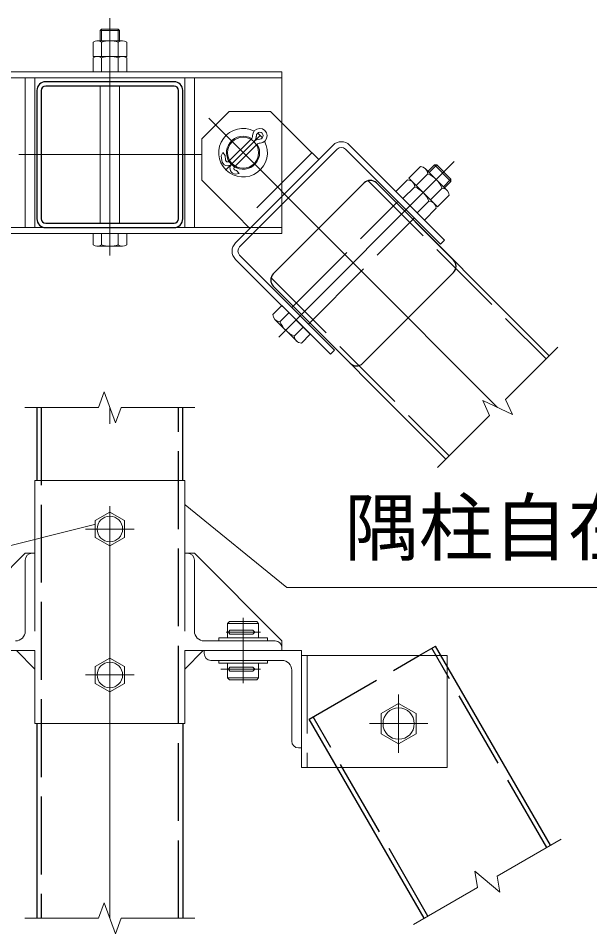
# Model space of a CAD drawing. Units: millimetres, scale not verified. Extents: x -14699 to 14701, y -10394 to 10396.
# Drawn here: x -2804 to -1041, y -8163 to -5341 of the extents above; entities that cross this region are included whole.
import ezdxf
from ezdxf.enums import TextEntityAlignment as Align

# ---------------------------------------------------------------- set-up
doc = ezdxf.new("R2010")
doc.units = ezdxf.units.MM
doc.header["$LTSCALE"] = 40
doc.linetypes.add('DASHED', pattern=[7.5, 6, -1.5])
doc.linetypes.add('USER1', pattern=[50.8, 31.75, -6.35, 6.35, -6.35])
for name, color, linetype, lineweight in [('0-1_D-STR1', 1, 'Continuous', 25), ('0-2_D-BMK', 2, 'USER1', 13), ('0-3_D-STR3', 3, 'Continuous', 13), ('0-5_D-STR-DIM', 7, 'Continuous', 13), ('0-8_D-STR-TXT', 7, 'Continuous', 13)]:
    doc.layers.add(name, color=color, linetype=linetype, lineweight=lineweight)
doc.styles.add('ＭＳ ゴシック', font='')
doc.styles.get('ＭＳ ゴシック').set_extended_font_data('MS Gothic')

msp = doc.modelspace()

# ---------------------------------------------------------------- linework, layer by layer
at = {"layer": '0-1_D-STR1'}
for p, q in [((-2323.33, -5536.24), (-2719.33, -5536.24)), ((-2323.33, -5549.74), (-2719.33, -5549.74)), ((-2746.33, -5563.24), (-2746.33, -5959.24)), ((-2732.83, -5563.24), (-2732.83, -5959.24)), ((-2309.83, -5959.24), (-2309.83, -5563.24)), ((-2296.33, -5959.24), (-2296.33, -5563.24)), ((-1736.98, -5848.58), (-2016.99, -6128.59)), ((-1461.21, -6086.16), (-1698.79, -5848.58)), ((-1698.79, -5848.58), (-1166.06, -6381.31)), ((-2719.33, -5972.74), (-2323.33, -5972.74)), ((-2719.33, -5986.24), (-2323.33, -5986.24)), ((-1741.22, -6404.36), (-1461.21, -6124.35)), ((-2016.99, -6166.77), (-1779.4, -6404.36)), ((-2016.99, -6166.77), (-1484.26, -6699.51)), ((-2746.33, -6540.29), (-2746.33, -6765.29)), ((-2296.33, -6765.29), (-2296.33, -6540.29)), ((-1566.6, -7305.29), (-1516.32, -7276.27)), ((-1161.82, -7890.29), (-1516.32, -7276.27)), ((-1551.53, -8115.29), (-1906.04, -7501.27)), ((-2746.33, -7515.29), (-2746.33, -8115.29)), ((-2296.33, -7515.29), (-2296.33, -8115.29))]:
    msp.add_line(p, q, dxfattribs=at)
at = {"layer": '0-1_D-STR1', "linetype": 'DASHED'}
for p, q in [((-1724.87, -5841.59), (-1175.61, -6390.86)), ((-2023.98, -6140.69), (-1474.71, -6689.96)), ((-2732.83, -6540.29), (-2732.83, -8115.29)), ((-2309.83, -8115.29), (-2309.83, -6540.29)), ((-1906.04, -7501.27), (-1566.6, -7305.29)), ((-1173.51, -7897.04), (-1528.02, -7283.02)), ((-1539.84, -8108.54), (-1894.34, -7494.52))]:
    msp.add_line(p, q, dxfattribs=at)
at = {"layer": '0-1_D-STR1'}
for centre, radius, start, end in [((-2719.33, -5563.24), 27, 90, 180), ((-2719.33, -5563.24), 13.5, 90, 180), ((-2323.33, -5563.24), 27, 0, 90), ((-2323.33, -5563.24), 13.5, 0, 90), ((-1717.89, -5867.67), 27, 45, 135), ((-2719.33, -5959.24), 27, 180, 270), ((-2719.33, -5959.24), 13.5, 180, 270), ((-2323.33, -5959.24), 13.5, 270, 0), ((-2323.33, -5959.24), 27, 270, 0), ((-1480.3, -6105.26), 27, 315, 45), ((-1997.9, -6147.68), 27, 135, 225), ((-1760.31, -6385.27), 27, 225, 315)]:
    msp.add_arc(centre, radius, start, end, dxfattribs=at)
at = {"layer": '0-2_D-BMK'}
for p, q in [((-2521.33, -6072.41), (-2521.33, -5340.91)), ((-2216.4, -5649.17), (-1325.16, -6540.41)), ((-2058.28, -5703.19), (-2162.38, -5807.29)), ((-2058.37, -5703.28), (-2162.29, -5807.2)), ((-2802.58, -5761.24), (-2240.08, -5761.24)), ((-1999.68, -6323.41), (-1458.85, -5782.59)), ((-2521.33, -8115.29), (-2521.33, -6540.29)), ((-2446.33, -6915.29), (-2596.33, -6915.29)), ((-2110.33, -7189.06), (-2110.33, -7390.44)), ((-2162.13, -7233.29), (-2056.27, -7233.29)), ((-2446.33, -7365.29), (-2596.33, -7365.29)), ((-2178.87, -7347.29), (-2056.27, -7347.29)), ((-1630.33, -7425.29), (-1630.33, -7605.29)), ((-1720.33, -7515.29), (-1540.33, -7515.29))]:
    msp.add_line(p, q, dxfattribs=at)
at = {"layer": '0-3_D-STR3'}
for p, q in [((-2551.33, -5378.3), (-2547.27, -5374.24)), ((-2551.33, -5410.24), (-2551.33, -5378.3)), ((-2551.33, -5378.3), (-2491.33, -5378.3)), ((-2547.27, -5374.24), (-2495.39, -5374.24)), ((-2547.27, -5410.24), (-2547.27, -5374.24)), ((-2495.39, -5410.24), (-2495.39, -5374.24)), ((-2491.33, -5378.3), (-2495.39, -5374.24)), ((-2491.33, -5410.24), (-2491.33, -5378.3)), ((-2573.23, -5458.24), (-2573.23, -5414.44)), ((-2561.02, -5410.24), (-2482.39, -5410.24)), ((-2547.28, -5458.24), (-2547.28, -5414.44)), ((-2495.38, -5458.24), (-2495.38, -5414.44)), ((-2469.43, -5414.44), (-2469.43, -5458.24)), ((-2573.23, -5458.24), (-2469.43, -5458.24)), ((-2573.23, -5506.24), (-2573.23, -5462.44)), ((-2561.02, -5458.24), (-2482.39, -5458.24)), ((-2547.28, -5506.24), (-2547.28, -5462.44)), ((-2495.38, -5506.24), (-2495.38, -5462.44)), ((-2469.43, -5462.44), (-2469.43, -5506.24)), ((-3052.33, -5506.24), (-1990.33, -5506.24)), ((-3052.33, -5524.24), (-1990.33, -5524.24)), ((-2782.33, -5524.24), (-2782.33, -5986.24)), ((-2752.33, -5524.24), (-2752.33, -5986.24)), ((-2573.23, -5506.24), (-2469.43, -5506.24)), ((-2290.33, -5524.24), (-2290.33, -5986.24)), ((-2260.33, -5524.24), (-2260.33, -5986.24)), ((-1990.33, -5506.24), (-1990.33, -6004.24)), ((-2551.33, -5972.74), (-2551.33, -5549.74)), ((-2491.33, -5972.74), (-2491.33, -5549.74)), ((-1832.44, -5731.9), (-2133.66, -6033.13)), ((-1819.71, -5744.63), (-2120.94, -6045.86)), ((-1919.41, -5734.03), (-1876.98, -5776.45)), ((-1794.25, -5744.63), (-1501.51, -6037.37)), ((-1781.52, -5731.9), (-1488.78, -6024.65)), ((-2177.69, -5765.21), (-2175.98, -5779.67)), ((-2165.77, -5763.8), (-2164.07, -5778.26)), ((-2130.16, -5810.05), (-2134.6, -5808.62)), ((-1598.67, -5834.15), (-1562.6, -5798.09)), ((-1547.53, -5804.68), (-1479.27, -5872.94)), ((-1539.69, -5812.51), (-1519.8, -5792.62)), ((-1536.25, -5815.96), (-1512.91, -5792.62)), ((-1519.8, -5792.62), (-1468.89, -5843.54)), ((-1519.8, -5792.62), (-1512.91, -5792.62)), ((-1512.91, -5792.62), (-1468.89, -5836.65)), ((-2133.85, -5821.47), (-2138.29, -5820.04)), ((-1638.97, -5874.46), (-1602.91, -5838.39)), ((-1598.67, -5834.15), (-1510.42, -5922.4)), ((-1576.61, -5856.21), (-1540.54, -5820.15)), ((-1492.23, -5859.98), (-1468.89, -5836.65)), ((-1468.89, -5836.65), (-1468.89, -5843.54)), ((-1616.91, -5896.52), (-1580.85, -5860.46)), ((-1587.84, -5844.98), (-1519.58, -5913.24)), ((-1532.48, -5900.34), (-1496.42, -5864.27)), ((-1488.78, -5863.43), (-1468.89, -5843.54)), ((-1638.97, -5874.46), (-1550.73, -5962.7)), ((-1474.36, -5886.34), (-1510.42, -5922.4)), ((-1572.79, -5940.64), (-1536.72, -5904.58)), ((-2131.54, -5946.16), (-2089.12, -5988.58)), ((-1514.66, -5926.64), (-1550.73, -5962.7)), ((-3052.33, -5986.24), (-1990.33, -5986.24)), ((-3052.33, -6004.24), (-1990.33, -6004.24)), ((-2573.23, -6004.24), (-2469.43, -6004.24)), ((-2573.23, -6039.04), (-2573.23, -6004.24)), ((-2547.28, -6039.04), (-2547.28, -6004.24)), ((-2495.38, -6039.04), (-2495.38, -6004.24)), ((-2469.43, -6039.04), (-2469.43, -6004.24)), ((-1488.78, -6024.65), (-1501.51, -6037.37)), ((-2561.02, -6043.24), (-2482.39, -6043.24)), ((-2133.66, -6084.04), (-1840.92, -6376.79)), ((-2120.94, -6071.32), (-1828.19, -6364.06)), ((-2018.69, -6254.17), (-1991.11, -6226.6)), ((-1991.11, -6226.6), (-1902.86, -6314.84)), ((-1996.63, -6276.24), (-1969.05, -6248.66)), ((-2012.1, -6269.25), (-1943.84, -6337.51)), ((-1952.5, -6320.36), (-1924.93, -6292.78)), ((-1930.44, -6342.42), (-1902.86, -6314.84)), ((-1828.19, -6364.06), (-1840.92, -6376.79)), ((-2752.33, -6990.29), (-2752.33, -6765.29)), ((-2752.33, -6765.29), (-2290.33, -6765.29)), ((-2290.33, -6990.29), (-2290.33, -6765.29)), ((-3052.33, -7260.29), (-2782.33, -6990.29)), ((-2752.33, -6990.29), (-2782.33, -6990.29)), ((-2761.33, -6990.29), (-2752.33, -6990.29)), ((-2290.33, -6990.29), (-2260.33, -6990.29)), ((-2281.33, -6990.29), (-2290.33, -6990.29)), ((-1990.33, -7260.29), (-2260.33, -6990.29)), ((-2068.33, -7200.29), (-2062.33, -7206.29)), ((-2185.33, -7260.29), (-2185.33, -7251.29)), ((-2035.33, -7260.29), (-2035.33, -7251.29)), ((-1990.33, -7260.29), (-1990.33, -7290.29)), ((-2752.33, -7347.69), (-2809.72, -7290.29)), ((-2290.33, -7347.69), (-2232.94, -7290.29)), ((-2200.33, -7290.29), (-1990.33, -7290.29)), ((-1990.33, -7290.29), (-1990.33, -7281.29)), ((-1930.33, -7305.29), (-1480.33, -7305.29)), ((-1480.33, -7305.29), (-1480.33, -7650.29)), ((-1990.33, -7320.29), (-2209.33, -7320.29)), ((-2185.33, -7320.29), (-2185.33, -7329.29)), ((-2035.33, -7329.29), (-2185.33, -7329.29)), ((-2158.33, -7374.29), (-2158.33, -7329.29)), ((-2062.33, -7374.29), (-2062.33, -7329.29)), ((-2035.33, -7320.29), (-2035.33, -7329.29)), ((-2290.33, -7347.69), (-2290.33, -7515.29)), ((-2150.91, -7341.29), (-2080.13, -7341.29)), ((-2150.91, -7353.29), (-2080.13, -7353.29)), ((-1960.33, -7569.29), (-1960.33, -7350.29)), ((-2752.33, -7380.29), (-2752.33, -7515.29)), ((-2152.33, -7380.29), (-2158.33, -7374.29)), ((-2158.33, -7374.29), (-2062.33, -7374.29)), ((-2152.33, -7380.29), (-2068.33, -7380.29)), ((-2068.33, -7380.29), (-2062.33, -7374.29)), ((-2752.33, -7515.29), (-2290.33, -7515.29))]:
    msp.add_line(p, q, dxfattribs=at)
at = {"layer": '0-3_D-STR3', "linetype": 'DASHED'}
for p, q in [((-2152.76, -5627.96), (-2025.48, -5627.96)), ((-2025.48, -5627.96), (-1919.41, -5734.03)), ((-2085.67, -5713.61), (-2153.86, -5781.8)), ((-2067.9, -5729.78), (-2136.89, -5798.77)), ((-1898.2, -5755.24), (-2110.33, -5967.37)), ((-2237.61, -5840.09), (-2131.54, -5946.16)), ((-1959.72, -6232.54), (-1633.03, -5905.85)), ((-1908.8, -6283.45), (-1582.12, -5956.76)), ((-2752.33, -6990.29), (-2752.33, -7380.29)), ((-2290.33, -6990.29), (-2290.33, -7347.69)), ((-2782.33, -7011.29), (-2782.33, -7230.29)), ((-2260.33, -7011.29), (-2260.33, -7230.29)), ((-2158.33, -7206.29), (-2152.33, -7200.29)), ((-2158.33, -7206.29), (-2062.33, -7206.29)), ((-2158.33, -7251.29), (-2158.33, -7206.29)), ((-2152.33, -7200.29), (-2068.33, -7200.29)), ((-2062.33, -7251.29), (-2062.33, -7206.29)), ((-2035.33, -7251.29), (-2185.33, -7251.29)), ((-2155.21, -7233.29), (-2150.91, -7227.29)), ((-2150.91, -7239.29), (-2155.21, -7233.29)), ((-2150.91, -7227.29), (-2080.13, -7227.29)), ((-2150.91, -7239.29), (-2080.13, -7239.29)), ((-2230.33, -7260.29), (-2011.33, -7260.29)), ((-2842.33, -7290.29), (-2752.33, -7290.29)), ((-2200.33, -7290.29), (-2290.33, -7290.29)), ((-1912.33, -7305.29), (-1912.33, -7650.29))]:
    msp.add_line(p, q, dxfattribs=at)
for points in [[(-2152.76, -5627.96), (-2237.61, -5712.81), (-2237.61, -5840.09)], [(-2080.13, -7239.29), (-2073.78, -7233.29), (-2080.13, -7227.29)]]:
    msp.add_lwpolyline(points, dxfattribs=at)
at = {"layer": '0-3_D-STR3'}
for points in [[(-2177.69, -5765.21), (-2172.93, -5754.37), (-2165.77, -5763.8)], [(-2130.16, -5810.05), (-2122.3, -5818.9), (-2133.85, -5821.47)], [(-1939.33, -7590.29), (-1930.33, -7590.29), (-1930.33, -7290.29), (-2230.33, -7290.29), (-2230.33, -7299.29)], [(-1930.33, -7305.29), (-1930.33, -7650.29), (-1480.33, -7650.29)], [(-2150.91, -7341.29), (-2155.21, -7347.29), (-2150.91, -7353.29)], [(-2080.13, -7341.29), (-2073.78, -7347.29), (-2080.13, -7353.29)]]:
    msp.add_lwpolyline(points, dxfattribs=at)
for points in [[(-2476.38, -6889.34), (-2521.33, -6863.39), (-2566.28, -6889.34), (-2566.28, -6941.24), (-2521.33, -6967.19), (-2476.38, -6941.24)], [(-2476.38, -7339.34), (-2521.33, -7313.39), (-2566.28, -7339.34), (-2566.28, -7391.24), (-2521.33, -7417.19), (-2476.38, -7391.24)], [(-1684.37, -7546.49), (-1630.33, -7577.69), (-1576.29, -7546.49), (-1576.29, -7484.09), (-1630.33, -7452.89), (-1684.37, -7484.09)]]:
    msp.add_lwpolyline(points, close=True, dxfattribs=at)
for centre, radius in [((-2110.33, -5755.24), 48), ((-2521.33, -6915.29), 39.31), ((-2521.33, -7365.29), 39.31), ((-1630.33, -7515.29), 48.27)]:
    msp.add_circle(centre, radius, dxfattribs=at)
for centre, radius, start, end in [((-2560.25, -5432.31), 22.09, 54.01973, 125.98027), ((-2521.33, -5492.51), 82.27, 71.61284, 108.38716), ((-2482.4, -5432.38), 22.14, 54.12648, 125.87352), ((-2560.25, -5480.31), 22.09, 54.01973, 125.98027), ((-2521.33, -5540.51), 82.27, 71.61284, 108.38716), ((-2482.4, -5480.38), 22.14, 54.12648, 125.87352), ((-2110.33, -5755.24), 75, 62.81803, 28.0289), ((-2058.78, -5702.92), 22.5, 272.26298, 180.12813), ((-2058.78, -5702.92), 10.5, 272.26298, 180.12813), ((-2110.33, -5755.24), 75, 37.40006, 53.44687), ((-2110.33, -5755.24), 51, 58.87933, 31.29837), ((-2096.28, -5703), 15, 315, 0.12813), ((-2057.3, -5740.39), 27, 92.26298, 135), ((-2057.3, -5740.39), 15, 92.26298, 135), ((-1806.98, -5757.36), 36, 45, 135), ((-1806.98, -5757.36), 18, 45, 135), ((-2158.11, -5777.56), 18, 186.73573, 315), ((-2158.11, -5777.56), 6, 186.73573, 315), ((-2132.76, -5802.91), 18, 127.62533, 252.10649), ((-2132.76, -5802.91), 6, 122.20897, 252.10649), ((-1563.79, -5821.33), 23.27, 2.91412, 87.08588), ((-1604.09, -5861.64), 23.27, 2.91412, 87.08588), ((-1573.72, -5897.45), 84.12, 23.22895, 66.77105), ((-1614.03, -5937.76), 84.12, 23.22895, 66.77105), ((-1497.19, -5887.11), 22.85, 1.94085, 88.05915), ((-1537.5, -5927.42), 22.85, 1.94085, 88.05915), ((-2108.21, -6058.59), 36, 135, 225), ((-2560.25, -6021.17), 22.09, 234.01973, 305.98027), ((-2521.33, -5960.97), 82.27, 251.61284, 288.38716), ((-2482.4, -6021.1), 22.14, 234.12648, 305.87352), ((-2108.21, -6058.59), 18, 135, 225), ((-1995.44, -6252.99), 23.27, 182.91412, 267.08588), ((-1919.33, -6243.06), 84.12, 203.22895, 246.77105), ((-1929.67, -6319.58), 22.85, 181.94085, 268.05915), ((-2761.33, -7011.29), 21, 90, 180), ((-2281.33, -7011.29), 21, 0, 90), ((-2812.33, -7230.29), 30, 270, 0), ((-2230.33, -7230.29), 30, 180, 270), ((-2011.33, -7281.29), 21, 360, 90), ((-2209.33, -7299.29), 21, 180, 270), ((-1990.33, -7350.29), 30, 0, 90), ((-1939.33, -7569.29), 21, 180, 270)]:
    msp.add_arc(centre, radius, start, end, dxfattribs=at)
at = {"layer": '0-3_D-STR3', "linetype": 'DASHED'}
msp.add_arc((-2096.28, -5703), 27, 315, 0.12813, dxfattribs=at)
at = {"layer": '0-5_D-STR-DIM'}
for p, q in [((-1300.67, -6515.92), (-1139.54, -6354.79)), ((-2538.64, -6492.72), (-2555.96, -6540.29)), ((-2504.01, -6587.87), (-2538.64, -6492.72)), ((-1300.67, -6515.92), (-1279.28, -6561.8)), ((-2783.83, -6540.29), (-2555.96, -6540.29)), ((-2486.7, -6540.29), (-2504.01, -6587.87)), ((-2486.7, -6540.29), (-2258.83, -6540.29)), ((-1371.04, -6519.01), (-1349.65, -6564.9)), ((-1279.28, -6561.8), (-1371.04, -6519.01)), ((-1510.77, -6726.03), (-1349.65, -6564.9)), ((-1326.68, -7985.48), (-1129.34, -7871.54)), ((-1395.45, -7970.25), (-1386.66, -8020.11)), ((-1317.89, -8035.33), (-1395.45, -7970.25)), ((-1326.68, -7985.48), (-1317.89, -8035.33)), ((-1584, -8134.04), (-1386.66, -8020.11)), ((-2538.64, -8067.72), (-2555.96, -8115.29)), ((-2504.01, -8162.87), (-2538.64, -8067.72)), ((-2783.83, -8115.29), (-2555.96, -8115.29)), ((-2486.7, -8115.29), (-2504.01, -8162.87)), ((-2486.7, -8115.29), (-2258.83, -8115.29))]:
    msp.add_line(p, q, dxfattribs=at)
at = {"layer": '0-8_D-STR-TXT'}
for points in [[(-446.38, -7095.13), (-1975.76, -7095.13), (-2288.78, -6840.43)], [(-4113.33, -6985.78), (-2905.52, -6985.78), (-2568.22, -6901.79)]]:
    msp.add_lwpolyline(points, dxfattribs=at)

# ---------------------------------------------------------------- texts
at = {"layer": '0-8_D-STR-TXT', "style": 'ＭＳ ゴシック'}
msp.add_text('隅柱自在金具', height=168.3, dxfattribs=at).set_placement((-1797.52, -7045.3), align=Align.BOTTOM_LEFT)

doc.saveas('drawing.dxf')
